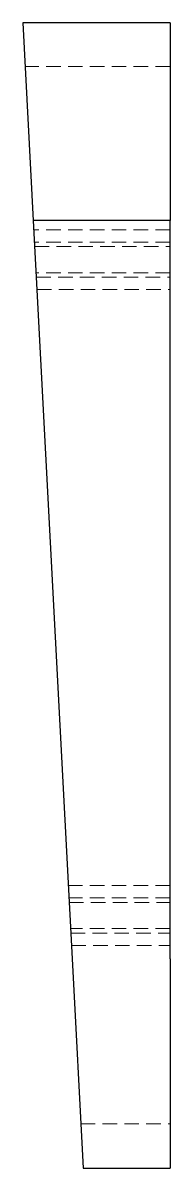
# Model space of a CAD drawing. Header units: millimetres. Extents: x 65 to 229, y 7 to 164.
# Drawn here: x 216.6 to 229.4, y 7 to 107 of the extents above.
import ezdxf

# ---------------------------------------------------------------- set-up
doc = ezdxf.new("R2010")
doc.units = ezdxf.units.MM
doc.linetypes.add('HIDDEN', pattern=[1.905, 1.27, -0.635])

msp = doc.modelspace()

# ---------------------------------------------------------------- linework, layer by layer
at = {"color": 7, "linetype": 'Continuous', "lineweight": 25}
for p, q in [((229.41, 107), (216.59, 107)), ((216.59, 107), (217.49, 89.74)), ((229.41, 107), (229.41, 89.74)), ((229.41, 89.74), (217.49, 89.74)), ((217.49, 89.74), (220.87, 25.27)), ((229.41, 25.27), (229.41, 89.74)), ((220.87, 25.27), (221.83, 7)), ((229.41, 25.27), (229.41, 7)), ((221.83, 7), (229.41, 7))]:
    msp.add_line(p, q, dxfattribs=at)
at = {"color": 7, "linetype": 'HIDDEN', "lineweight": 18}
for p, q in [((229.41, 103.2), (216.79, 103.2)), ((229.41, 88.94), (217.53, 88.94)), ((229.41, 87.86), (217.59, 87.86)), ((217.61, 87.47), (229.41, 87.47)), ((229.41, 85.19), (217.73, 85.19)), ((217.75, 84.79), (229.41, 84.79)), ((217.81, 83.71), (229.41, 83.71)), ((229.41, 31.68), (220.53, 31.68)), ((229.41, 30.6), (220.59, 30.6)), ((220.61, 30.2), (229.41, 30.2)), ((229.41, 27.92), (220.73, 27.92)), ((220.75, 27.52), (229.41, 27.52)), ((220.81, 26.44), (229.41, 26.44)), ((221.62, 10.87), (229.41, 10.87))]:
    msp.add_line(p, q, dxfattribs=at)

doc.saveas('drawing.dxf')
